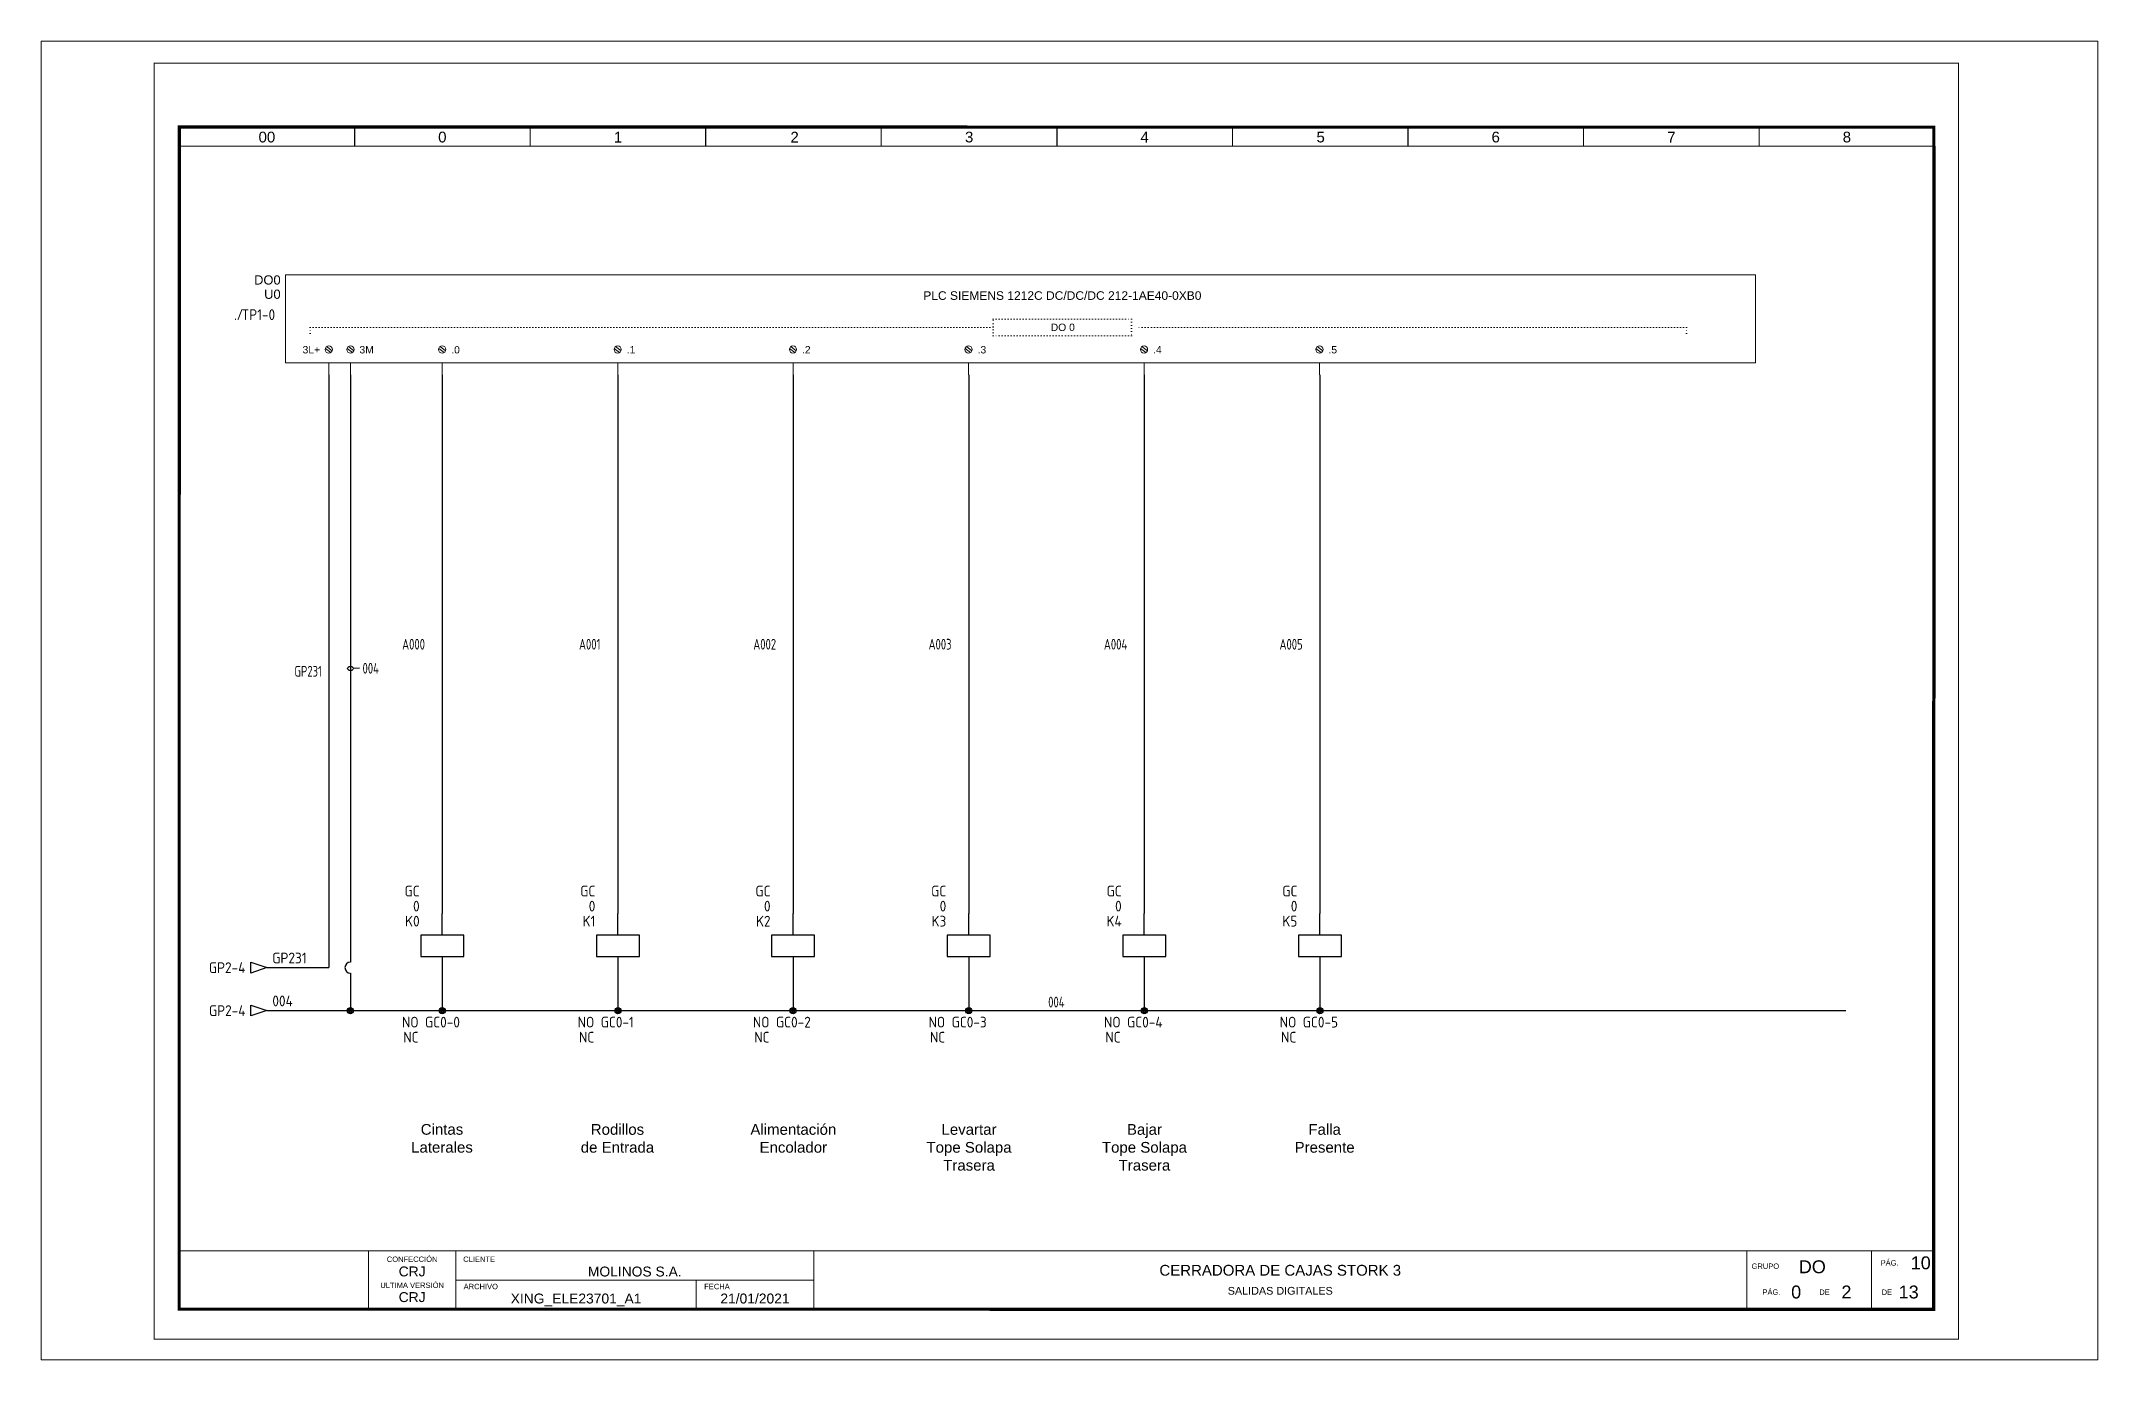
# Paper-space layout 'Layout1' of a CAD drawing. Header units: millimetres. Extents: x -26 to 453, y -5 to 302.
# The model-space entities are those that its viewports show. They can reach past a viewport. Long polylines and large blocks are cut down to what shows.
import ezdxf
from ezdxf.enums import TextEntityAlignment as Align

# ---------------------------------------------------------------- set-up
doc = ezdxf.new("R2010")
doc.units = ezdxf.units.MM
doc.linetypes.add('ACAD_ISO07W100', pattern=[3, 0, -3])
for name, color, linetype in [('BLK_12_THHN', 9, 'Continuous'), ('LOC', 8, 'Continuous'), ('MISC', 7, 'Continuous'), ('RED_15', 1, 'Continuous'), ('SYMS', 7, 'Continuous'), ('TAGS', 150, 'Continuous'), ('WHT_15', 7, 'Continuous'), ('WIREFIXED', 7, 'Continuous'), ('WIRENO', 72, 'Continuous'), ('WIREREF_DEST', 52, 'Continuous'), ('XREF', 7, 'Continuous')]:
    doc.layers.add(name, color=color, linetype=linetype)
doc.layers.add('eProC - L2', color=41, linetype='Continuous', lineweight=20)
doc.styles.get("Standard").update_dxf_attribs({"font": 'arial.ttf'})
doc.styles.add('WD_IEC', font='ISOCP2.shx', dxfattribs={"width": 0.9, "height": 4})
picture_1 = doc.add_image_def('image1.jpg', size_in_pixel=(564, 174))

# ---------------------------------------------------------------- blocks, each defined once
blk = doc.blocks.new('eproc_rotulo_005')
at = {"layer": 'eProC - L2', "color": 0, "lineweight": 5, "const_width": 0.233}
for points in [[(0.12, 297.12), (420.12, 297.12), (420.12, 0.12), (0.12, 0.12), (0.12, 297.12)], [(5.9, 20.72), (414.37, 20.7)], [(49.98, 7.12), (49.98, 20.72)], [(70.35, 7.12), (70.35, 20.72)], [(153.64, 7.04), (153.64, 20.64)], [(70.35, 13.92), (153.64, 13.92)], [(126.3, 7.12), (126.3, 13.92)]]:
    blk.add_lwpolyline(points, dxfattribs=at)
at = {"layer": 'eProC - L2', "color": 0}
blk.add_lwpolyline([(420.12, 0.12), (420.12, 297.12), (0.12, 297.12), (0.12, 0.12), (420.12, 0.12)], dxfattribs=at)
at = {"layer": 'eProC - L2', "color": 0, "lineweight": 40, "const_width": 0.75}
blk.add_lwpolyline([(5.92, 7.13), (414.37, 7.11), (414.4, 282.24), (5.95, 282.27)], close=True, dxfattribs=at)
at = {"layer": 'eProC - L2', "color": 0, "lineweight": 5, "const_width": 0.233}
for points in [[(46.8, 277.83), (5.9, 277.83), (5.9, 282.27), (46.8, 282.27)], [(87.64, 277.83), (46.75, 277.83), (46.75, 282.27), (87.64, 282.27)], [(128.54, 277.83), (87.64, 277.83), (87.64, 282.26), (128.54, 282.26)], [(169.38, 277.83), (128.49, 277.83), (128.49, 282.26), (169.38, 282.26)], [(210.28, 277.82), (169.38, 277.82), (169.38, 282.26), (210.28, 282.26)], [(251.12, 277.82), (210.23, 277.82), (210.23, 282.26), (251.12, 282.26)], [(292.02, 277.82), (251.12, 277.82), (251.12, 282.25), (292.02, 282.25)], [(332.86, 277.82), (291.97, 277.82), (291.97, 282.25), (332.86, 282.25)], [(373.76, 277.83), (332.86, 277.83), (332.86, 282.27), (373.76, 282.27)], [(414.6, 277.83), (373.71, 277.83), (373.71, 282.27), (414.6, 282.27)]]:
    blk.add_lwpolyline(points, close=True, dxfattribs=at)
at = {"layer": 'eProC - L2', "color": 0, "lineweight": 0, "const_width": 0.233}
for points in [[(370.87, 7.1), (370.87, 20.7)], [(399.87, 7.1), (399.87, 20.7)]]:
    blk.add_lwpolyline(points, dxfattribs=at)
at = {"layer": 'eProC - L2', "color": 0, "lineweight": 20, "char_height": 2.5, "attachment_point": 8}
for s, insert in [('{\\fArial|b0|i0|c0|p18;00}', (26.35, 278.66)), ('{\\fArial|b0|i0|c0|p18;0}', (67.19, 278.66)), ('{\\fArial|b0|i0|c0|p18;1}', (108.09, 278.66)), ('{\\fArial|b0|i0|c0|p18;2}', (149.2, 278.66)), ('{\\fArial|b0|i0|c0|p18;3}', (189.83, 278.66)), ('{\\fArial|b0|i0|c0|p18;4}', (230.67, 278.66)), ('{\\fArial|b0|i0|c0|p18;5}', (271.66, 278.66)), ('{\\fArial|b0|i0|c0|p18;6}', (312.41, 278.66)), ('{\\fArial|b0|i0|c0|p18;7}', (353.31, 278.66)), ('{\\fArial|b0|i0|c0|p18;8}', (394.16, 278.66))]:
    blk.add_mtext(s, dxfattribs=dict(at, insert=insert))
at = {"layer": 'eProC - L2', "color": 0, "char_height": 1.2552}
for s, insert, attachment_point in [('{\\fArial|b0|i0|c0|p18;CONFECCIÓN }', (60.16, 18.11), 8), ('{\\fArial|b0|i0|c0|p18;CLIENTE}', (72.05, 18.11), 7), ('{\\fArial|b0|i0|c0|p18;GRUPO}', (371.96, 16.49), 7), ('{\\fArial|b0|i0|c0|p18;PÁG.}', (402.01, 17.26), 7), ('{\\fArial|b0|i0|c0|p18;ULTIMA VERSIÓN}', (60.16, 12.05), 8), ('{\\fArial|b0|i0|c0|p18;ARCHIVO}', (72.15, 11.76), 7), ('{\\fArial|b0|i0|c0|p18;FECHA}', (128.15, 11.76), 7), ('{\\fArial|b0|i0|c0|p18;PÁG.}', (374.51, 10.46), 7), ('{\\fArial|b0|i0|c0|p18;DE}', (387.74, 10.46), 7), ('{\\fArial|b0|i0|c0|p18;DE}', (402.24, 10.46), 7)]:
    blk.add_mtext(s, dxfattribs=dict(at, insert=insert, attachment_point=attachment_point))
at = {"layer": 'eProC - L2', "color": 0}
for tag, p in [('PGRAL', (411.35, 17.92)), ('GR_01', (386.11, 17)), ('PG_01', (382.35, 11.13)), ('PT', (394.05, 11.13)), ('PAGT', (408.55, 11.13))]:
    blk.add_attdef(tag, text='', height=3, dxfattribs=at).set_placement(p, align=Align.MIDDLE_CENTER)
for tag, height, p in [('CONF', 2.31, (60.16, 14.76)), ('CLIENTE', 2.31, (111.99, 14.74)), ('DESC', 2.5, (262.25, 14.94)), ('ULT', 2.31, (60.16, 8.79)), ('ARCH', 2.31, (98.32, 8.46)), ('FECHA', 2.31, (139.97, 8.46)), ('DESC_2', 1.8, (262.25, 10.51))]:
    blk.add_attdef(tag, text='', height=height, dxfattribs=at).set_placement(p, align=Align.CENTER)
at = {"layer": 'eProC - L2', "color": 0, "flags": 9}
blk.add_attdef('WD_TB', (0.12, 0.12), '', height=2.5, dxfattribs=at)
at = {"layer": 'eProC - L2', "color": 0}
image = blk.add_image(picture_1, insert=(5.9, 7.12), size_in_units=(44.08, 13.6), dxfattribs=at)
image.dxf.flags = 7
blk = doc.blocks.new('eProC_B1200_201')
at = {"layer": 'eProC - L2'}
blk.add_lwpolyline([(0, 0), (408.5, 0), (408.5, -257.13), (0, -257.13)], close=True, dxfattribs=at)
for points in [[(366.98, -29.92), (24.81, -29.92)], [(24.81, -50.43), (24.81, -29.92)], [(366.98, -29.92), (366.98, -50.43)], [(35.3, -48.05), (34.06, -47.07)], [(34.36, -46.66), (35.63, -47.66)], [(40.34, -48.05), (39.1, -47.07)], [(39.41, -46.66), (40.67, -47.66)], [(61.71, -48.05), (60.47, -47.07)], [(60.77, -46.66), (62.04, -47.66)], [(102.56, -48.05), (101.32, -47.07)], [(101.62, -46.66), (102.89, -47.66)], [(143.36, -48.05), (142.12, -47.07)], [(142.43, -46.66), (143.69, -47.66)], [(184.24, -48.05), (183, -47.07)], [(183.3, -46.66), (184.56, -47.66)], [(225.09, -48.05), (223.85, -47.07)], [(224.15, -46.66), (225.41, -47.66)], [(265.91, -48.05), (264.67, -47.07)], [(264.98, -46.66), (266.24, -47.66)], [(24.81, -50.43), (366.98, -50.43)], [(34.85, -50.43), (34.85, -53.23)], [(39.9, -50.43), (39.9, -53.23)], [(61.26, -50.43), (61.26, -53.23)], [(102.11, -50.43), (102.11, -53.23)], [(142.94, -50.43), (142.94, -53.23)], [(183.81, -50.43), (183.81, -53.23)], [(224.66, -50.43), (224.66, -53.23)], [(265.49, -50.43), (265.49, -53.23)]]:
    blk.add_lwpolyline(points, dxfattribs=at)
at = {"layer": 'eProC - L2', "linetype": 'ACAD_ISO07W100', "ltscale": 0.2}
for points in [[(30.53, -43.61), (30.53, -42.22), (189.54, -42.22)], [(350.94, -43.61), (350.94, -42.22), (223.17, -42.22)]]:
    blk.add_lwpolyline(points, dxfattribs=at)
blk.add_lwpolyline([(189.54, -40.31), (221.72, -40.31), (221.72, -44.14), (189.54, -44.14)], close=True, dxfattribs=at)
at = {"layer": 'eProC - L2'}
for centre in [(34.85, -47.34), (39.9, -47.34), (61.26, -47.34), (102.11, -47.34), (142.92, -47.34), (183.79, -47.34), (224.64, -47.34), (265.47, -47.34)]:
    blk.add_circle(centre, 0.838, dxfattribs=at)
at = {"layer": 'eProC - L2', "char_height": 1.718}
for s, insert, attachment_point in [('3L+', (32.83, -46.53), 3), ('3M', (42, -46.53), 1), ('.0', (63.37, -46.53), 1), ('.1', (104.22, -46.53), 1), ('.2', (145.02, -46.53), 1), ('.3', (185.9, -46.53), 1), ('.4', (226.75, -46.53), 1), ('.5', (267.57, -46.53), 1)]:
    blk.add_mtext_dynamic_manual_height_columns(s, width=4.6522, gutter_width=10.73, heights=[0], dxfattribs=dict(at, insert=insert, attachment_point=attachment_point))
at = {"layer": 'eProC - L2'}
for tag, p in [('GXX1', (23.65, -32.22)), ('ID1', (23.65, -35.54))]:
    blk.add_attdef(tag, text='', height=2.15, dxfattribs=at).set_placement(p, align=Align.RIGHT)
for tag, height, p in [('DESC1', 2, (205.63, -35.78)), ('BYTE', 1.72, (205.73, -43.03))]:
    blk.add_attdef(tag, text='', height=height, dxfattribs=at).set_placement(p, align=Align.CENTER)
blk = doc.blocks.new('WDDOT')
for radius in [0.72, 0.449, 0.223]:
    blk.add_circle((0, 0), radius)
blk = doc.blocks.new('WD_WNV')
at = {"linetype": 'Continuous', "style": 'WD_IEC', "width": 0.8}
blk.add_attdef('WIRENO', text='', height=2.5, dxfattribs=at).set_placement((-1.6, 0), align=Align.MIDDLE_RIGHT)
at = {"style": 'WD_IEC', "flags": 1}
for tag, p in [('W08USER', (-1, 0.375)), ('W04USER', (-1, 0.875)), ('W05USER', (-1, 0.75)), ('W09USER', (-1, 0.25)), ('W03USER', (-1, 1)), ('W06USER', (-1, 0.625)), ('W07USER', (-1, 0.5)), ('W02USER', (-1, 1.125)), ('W01USER', (-1, 1.25)), ('W10USER', (-1, 0.125))]:
    blk.add_attdef(tag, text='', height=0.08, dxfattribs=at).set_placement(p, align=Align.CENTER)
blk = doc.blocks.new('HA2D1_REF')
at = {"insert": (0.12, 1.25), "char_height": 2.5, "attachment_point": 1, "style": 'WD_IEC'}
blk.add_mtext_dynamic_manual_height_columns('./', width=3.6033, gutter_width=12.5, heights=[0], dxfattribs=at)
at = {"style": 'WD_IEC', "flags": 8}
blk.add_attdef('SIGCODE', (0, 3), '', height=2.5, dxfattribs=at)
at = {"style": 'WD_IEC'}
blk.add_attdef('XREF', text='', height=2.5, dxfattribs=at).set_placement((1.82, 0), align=Align.MIDDLE_LEFT)
blk.add_attdef('DESC1', text='', height=2.5, dxfattribs=at).set_placement((4.5, -4.19), align=Align.MIDDLE_CENTER)
blk = doc.blocks.new('HA1D3')
blk.add_lwpolyline([(0, 0), (-3.75, -1.25), (-3.75, 1.25)], close=True)
at = {"style": 'WD_IEC'}
blk.add_attdef('XREF', text='', height=2.5, dxfattribs=at).set_placement((-5, 0), align=Align.MIDDLE_RIGHT)
at = {"style": 'WD_IEC', "flags": 1}
blk.add_attdef('SIGCODE', text='', height=1, dxfattribs=at).set_placement((-2.5, 1.8), align=Align.RIGHT)
at = {"style": 'WD_IEC'}
for tag, p, height, flags in [('X1TERM01', (0, 0), 0.32, 1), ('WIRENO', (1.25, 1), 2.5, 8)]:
    blk.add_attdef(tag, p, '', height=height, dxfattribs=dict(at, flags=flags))
blk.add_attdef('DESC1', text='', height=2.5, dxfattribs=at).set_placement((1.25, -1), align=Align.TOP_LEFT)
blk = doc.blocks.new('WD_WNH')
at = {"linetype": 'Continuous', "style": 'WD_IEC', "width": 0.8}
blk.add_attdef('WIRENO', text='', height=2.5, dxfattribs=at).set_placement((0, 0.75), align=Align.CENTER)
at = {"style": 'WD_IEC', "flags": 1}
for tag, p in [('W08USER', (0, 0.375)), ('W04USER', (0, 0.875)), ('W05USER', (0, 0.75)), ('W09USER', (0, 0.25)), ('W03USER', (0, 1)), ('W06USER', (0, 0.625)), ('W07USER', (0, 0.5)), ('W02USER', (0, 1.125)), ('W01USER', (0, 1.25)), ('W10USER', (0, 0.125))]:
    blk.add_attdef(tag, text='', height=0.08, dxfattribs=at).set_placement(p, align=Align.CENTER)
blk = doc.blocks.new('VCR1')
for p, q in [((0, 2.5), (0, 7.5)), ((0, -2.5), (0, -7.5))]:
    blk.add_line(p, q)
blk.add_lwpolyline([(-5, 2.5), (-5, -2.5), (5, -2.5), (5, 2.5)], close=True)
at = {"style": 'WD_IEC'}
for tag, p in [('INST', (-5.25, 11.5)), ('LOC', (-5.25, 8)), ('TAG1', (-5.25, 4.5)), ('DESC1', (-5.25, -6.85)), ('DESC2', (-5.25, -10.35)), ('DESC3', (-5.25, -13.85))]:
    blk.add_attdef(tag, text='', height=2.5, dxfattribs=at).set_placement(p, align=Align.RIGHT)
blk.add_attdef('TERM01', text='', height=2, rotation=90, dxfattribs=at).set_placement((-1, 7.5), align=Align.RIGHT)
at = {"style": 'WD_IEC', "flags": 1}
for tag, p, height in [('X2TERM01', (0, 7.5), 0.32), ('X4LINK', (-5, 0), 0.32), ('X1LINK', (5, 0), 0.32), ('ASSYCODE', (1, -4), 1), ('FAMILY', (1, -5.5), 1), ('X8TERM02', (0, -7.5), 0.32), ('CATDESC', (1, -7), 1)]:
    blk.add_attdef(tag, p, '', height=height, dxfattribs=at)
at = {"style": 'WD_IEC', "flags": 9}
for tag, p in [('MFG', (-6, 1)), ('CAT', (-6, -1.5))]:
    blk.add_attdef(tag, text='', height=1.5, dxfattribs=at).set_placement(p, align=Align.RIGHT)
at = {"style": 'WD_IEC'}
blk.add_attdef('TERM02', (-1, -7.5), '', height=2, rotation=90, dxfattribs=at)
at = {"lineweight": 9, "style": 'WD_IEC'}
for tag, p in [('NO', (-5.5, -16.5)), ('NC', (-5.5, -20))]:
    blk.add_attdef(tag, text='', height=2.5, dxfattribs=at).set_placement(p, align=Align.TOP_RIGHT)
for tag, p in [('XREFNO', (-4, -16.5)), ('XREFNC', (-4, -20))]:
    blk.add_attdef(tag, text='', height=2.5, dxfattribs=at).set_placement(p, align=Align.TOP_LEFT)

msp = doc.modelspace()

# ---------------------------------------------------------------- linework, layer by layer
at = {"layer": 'BLK_12_THHN'}
msp.add_line((414.6, 277.83), (414.59, 20.7), dxfattribs=at)
at = {"layer": 'RED_15'}
for p, q in [((40.75, 224.6), (40.75, 86.62)), ((67.16, 224.6), (67.16, 99.19)), ((108.06, 224.6), (108.06, 99.19)), ((148.85, 224.6), (148.85, 99.19)), ((189.75, 224.6), (189.75, 99.19)), ((230.59, 224.6), (230.59, 99.19)), ((271.49, 224.6), (271.49, 99.19)), ((26.35, 86.62), (40.75, 86.62))]:
    msp.add_line(p, q, dxfattribs=at)
at = {"layer": 'WHT_15'}
for p, q in [((45.8, 224.6), (45.8, 87.89)), ((45.8, 85.35), (45.8, 76.62)), ((67.16, 84.19), (67.16, 76.62)), ((108.06, 84.19), (108.06, 76.62)), ((148.85, 84.19), (148.85, 76.62)), ((189.75, 84.19), (189.75, 76.62)), ((230.59, 84.19), (230.59, 76.62)), ((271.49, 84.19), (271.49, 76.62)), ((26.37, 76.62), (393.9, 76.62))]:
    msp.add_line(p, q, dxfattribs=at)
msp.add_arc((45.8, 86.62), 1.27, 90, 270, dxfattribs=at)
at = {"layer": 'WIRENO'}
msp.add_lwpolyline([(47.88, 156.29), (46.59, 156.26), (46.19, 156.65), (45.39, 156.63), (45, 156.23), (45.41, 155.84), (46.2, 155.86), (46.4, 156.06)], dxfattribs=at)

# ---------------------------------------------------------------- block references
ref = msp.add_blockref('eproc_rotulo_005', (0, 0))
ref.add_attrib('PAGT', '13', dxfattribs={"layer": 'eProC - L2', "height": 3}).set_placement((408.55, 11.13), align=Align.MIDDLE_CENTER)
ref.add_attrib('PGRAL', '10', dxfattribs={"layer": 'eProC - L2', "height": 3}).set_placement((411.35, 17.92), align=Align.MIDDLE_CENTER)
ref.add_attrib('PT', '2', dxfattribs={"layer": 'eProC - L2', "height": 3}).set_placement((394.05, 11.13), align=Align.MIDDLE_CENTER)
ref.add_attrib('GR_01', 'DO', dxfattribs={"layer": 'eProC - L2', "height": 3}).set_placement((386.11, 17), align=Align.MIDDLE_CENTER)
ref.add_attrib('PG_01', '0', dxfattribs={"layer": 'eProC - L2', "height": 3}).set_placement((382.35, 11.13), align=Align.MIDDLE_CENTER)
ref.add_attrib('FECHA', '21/01/2021', dxfattribs={"layer": 'eProC - L2', "height": 2.305}).set_placement((139.97, 8.46), align=Align.CENTER)
ref.add_attrib('CLIENTE', 'MOLINOS S.A.', dxfattribs={"layer": 'eProC - L2', "height": 2.3051}).set_placement((111.99, 14.74), align=Align.CENTER)
ref.add_attrib('CONF', 'CRJ', dxfattribs={"layer": 'eProC - L2', "height": 2.305}).set_placement((60.16, 14.76), align=Align.CENTER)
ref.add_attrib('ULT', 'CRJ', dxfattribs={"layer": 'eProC - L2', "height": 2.305}).set_placement((60.16, 8.79), align=Align.CENTER)
ref.add_attrib('DESC', 'CERRADORA DE CAJAS STORK 3', dxfattribs={"layer": 'eProC - L2', "height": 2.5}).set_placement((262.25, 14.94), align=Align.CENTER)
ref.add_attrib('DESC_2', 'SALIDAS DIGITALES', dxfattribs={"layer": 'eProC - L2', "height": 1.8}).set_placement((262.25, 10.51), align=Align.CENTER)
ref.add_attrib('ARCH', 'XING_ELE23701_A1', dxfattribs={"layer": 'eProC - L2', "height": 2.3051}).set_placement((98.32, 8.46), align=Align.CENTER)
at = {"layer": 'RED_15'}
msp.add_blockref('eProC_B1200_201', (5.9, 277.83), dxfattribs=at).add_auto_attribs({'GXX1': 'DO0', 'DESC1': 'PLC SIEMENS 1212C DC/DC/DC 212-1AE40-0XB0', 'BYTE': 'DO 0', 'ID1': 'U0'})
at = {"layer": 'SYMS'}
ref = msp.add_blockref('HA2D1_REF', (18.63, 238.61), dxfattribs=at)
ref.add_attrib('XREF', 'TP1-0', dxfattribs={"layer": 'XREF', "height": 2.5, "style": 'WD_IEC'}).set_placement((20.46, 238.61), align=Align.MIDDLE_LEFT)
ref = msp.add_blockref('VCR1', (67.16, 91.69), dxfattribs=at)
ref.add_attrib('NC', 'NC', dxfattribs={"layer": 'MISC', "lineweight": 9, "height": 2.5, "style": 'WD_IEC'}).set_placement((61.66, 71.69), align=Align.TOP_RIGHT)
ref.add_attrib('XREFNO', 'GC0-0', dxfattribs={"layer": 'XREF', "lineweight": 9, "height": 2.5, "style": 'WD_IEC'}).set_placement((63.16, 75.19), align=Align.TOP_LEFT)
ref.add_attrib('NO', 'NO', dxfattribs={"layer": 'MISC', "lineweight": 9, "height": 2.5, "style": 'WD_IEC'}).set_placement((61.66, 75.19), align=Align.TOP_RIGHT)
ref.add_attrib('LOC', '0', dxfattribs={"layer": 'LOC', "height": 2.5, "style": 'WD_IEC'}).set_placement((61.91, 99.69), align=Align.RIGHT)
ref.add_attrib('INST', 'GC', dxfattribs={"layer": 'LOC', "height": 2.5, "style": 'WD_IEC'}).set_placement((61.91, 103.19), align=Align.RIGHT)
ref.add_attrib('TAG1', 'K0', dxfattribs={"layer": 'TAGS', "height": 2.5, "style": 'WD_IEC'}).set_placement((61.91, 96.19), align=Align.RIGHT)
ref = msp.add_blockref('VCR1', (108.06, 91.69), dxfattribs=at)
ref.add_attrib('NC', 'NC', dxfattribs={"layer": 'MISC', "lineweight": 9, "height": 2.5, "style": 'WD_IEC'}).set_placement((102.56, 71.69), align=Align.TOP_RIGHT)
ref.add_attrib('XREFNO', 'GC0-1', dxfattribs={"layer": 'XREF', "lineweight": 9, "height": 2.5, "style": 'WD_IEC'}).set_placement((104.06, 75.19), align=Align.TOP_LEFT)
ref.add_attrib('NO', 'NO', dxfattribs={"layer": 'MISC', "lineweight": 9, "height": 2.5, "style": 'WD_IEC'}).set_placement((102.56, 75.19), align=Align.TOP_RIGHT)
ref.add_attrib('LOC', '0', dxfattribs={"layer": 'LOC', "height": 2.5, "style": 'WD_IEC'}).set_placement((102.81, 99.69), align=Align.RIGHT)
ref.add_attrib('INST', 'GC', dxfattribs={"layer": 'LOC', "height": 2.5, "style": 'WD_IEC'}).set_placement((102.81, 103.19), align=Align.RIGHT)
ref.add_attrib('TAG1', 'K1', dxfattribs={"layer": 'TAGS', "height": 2.5, "style": 'WD_IEC'}).set_placement((102.81, 96.19), align=Align.RIGHT)
ref = msp.add_blockref('VCR1', (148.85, 91.69), dxfattribs=at)
ref.add_attrib('NC', 'NC', dxfattribs={"layer": 'MISC', "lineweight": 9, "height": 2.5, "style": 'WD_IEC'}).set_placement((143.35, 71.69), align=Align.TOP_RIGHT)
ref.add_attrib('XREFNO', 'GC0-2', dxfattribs={"layer": 'XREF', "lineweight": 9, "height": 2.5, "style": 'WD_IEC'}).set_placement((144.85, 75.19), align=Align.TOP_LEFT)
ref.add_attrib('NO', 'NO', dxfattribs={"layer": 'MISC', "lineweight": 9, "height": 2.5, "style": 'WD_IEC'}).set_placement((143.35, 75.19), align=Align.TOP_RIGHT)
ref.add_attrib('LOC', '0', dxfattribs={"layer": 'LOC', "height": 2.5, "style": 'WD_IEC'}).set_placement((143.6, 99.69), align=Align.RIGHT)
ref.add_attrib('INST', 'GC', dxfattribs={"layer": 'LOC', "height": 2.5, "style": 'WD_IEC'}).set_placement((143.6, 103.19), align=Align.RIGHT)
ref.add_attrib('TAG1', 'K2', dxfattribs={"layer": 'TAGS', "height": 2.5, "style": 'WD_IEC'}).set_placement((143.6, 96.19), align=Align.RIGHT)
ref = msp.add_blockref('VCR1', (189.75, 91.69), dxfattribs=at)
ref.add_attrib('NC', 'NC', dxfattribs={"layer": 'MISC', "lineweight": 9, "height": 2.5, "style": 'WD_IEC'}).set_placement((184.25, 71.69), align=Align.TOP_RIGHT)
ref.add_attrib('XREFNO', 'GC0-3', dxfattribs={"layer": 'XREF', "lineweight": 9, "height": 2.5, "style": 'WD_IEC'}).set_placement((185.75, 75.19), align=Align.TOP_LEFT)
ref.add_attrib('NO', 'NO', dxfattribs={"layer": 'MISC', "lineweight": 9, "height": 2.5, "style": 'WD_IEC'}).set_placement((184.25, 75.19), align=Align.TOP_RIGHT)
ref.add_attrib('LOC', '0', dxfattribs={"layer": 'LOC', "height": 2.5, "style": 'WD_IEC'}).set_placement((184.5, 99.69), align=Align.RIGHT)
ref.add_attrib('INST', 'GC', dxfattribs={"layer": 'LOC', "height": 2.5, "style": 'WD_IEC'}).set_placement((184.5, 103.19), align=Align.RIGHT)
ref.add_attrib('TAG1', 'K3', dxfattribs={"layer": 'TAGS', "height": 2.5, "style": 'WD_IEC'}).set_placement((184.5, 96.19), align=Align.RIGHT)
ref = msp.add_blockref('VCR1', (230.59, 91.69), dxfattribs=at)
ref.add_attrib('NC', 'NC', dxfattribs={"layer": 'MISC', "lineweight": 9, "height": 2.5, "style": 'WD_IEC'}).set_placement((225.09, 71.69), align=Align.TOP_RIGHT)
ref.add_attrib('XREFNO', 'GC0-4', dxfattribs={"layer": 'XREF', "lineweight": 9, "height": 2.5, "style": 'WD_IEC'}).set_placement((226.59, 75.19), align=Align.TOP_LEFT)
ref.add_attrib('NO', 'NO', dxfattribs={"layer": 'MISC', "lineweight": 9, "height": 2.5, "style": 'WD_IEC'}).set_placement((225.09, 75.19), align=Align.TOP_RIGHT)
ref.add_attrib('LOC', '0', dxfattribs={"layer": 'LOC', "height": 2.5, "style": 'WD_IEC'}).set_placement((225.34, 99.69), align=Align.RIGHT)
ref.add_attrib('INST', 'GC', dxfattribs={"layer": 'LOC', "height": 2.5, "style": 'WD_IEC'}).set_placement((225.34, 103.19), align=Align.RIGHT)
ref.add_attrib('TAG1', 'K4', dxfattribs={"layer": 'TAGS', "height": 2.5, "style": 'WD_IEC'}).set_placement((225.34, 96.19), align=Align.RIGHT)
ref = msp.add_blockref('VCR1', (271.49, 91.69), dxfattribs=at)
ref.add_attrib('NC', 'NC', dxfattribs={"layer": 'MISC', "lineweight": 9, "height": 2.5, "style": 'WD_IEC'}).set_placement((265.99, 71.69), align=Align.TOP_RIGHT)
ref.add_attrib('XREFNO', 'GC0-5', dxfattribs={"layer": 'XREF', "lineweight": 9, "height": 2.5, "style": 'WD_IEC'}).set_placement((267.49, 75.19), align=Align.TOP_LEFT)
ref.add_attrib('NO', 'NO', dxfattribs={"layer": 'MISC', "lineweight": 9, "height": 2.5, "style": 'WD_IEC'}).set_placement((265.99, 75.19), align=Align.TOP_RIGHT)
ref.add_attrib('LOC', '0', dxfattribs={"layer": 'LOC', "height": 2.5, "style": 'WD_IEC'}).set_placement((266.24, 99.69), align=Align.RIGHT)
ref.add_attrib('INST', 'GC', dxfattribs={"layer": 'LOC', "height": 2.5, "style": 'WD_IEC'}).set_placement((266.24, 103.19), align=Align.RIGHT)
ref.add_attrib('TAG1', 'K5', dxfattribs={"layer": 'TAGS', "height": 2.5, "style": 'WD_IEC'}).set_placement((266.24, 96.19), align=Align.RIGHT)
ref = msp.add_blockref('HA1D3', (26.35, 86.62), dxfattribs=at)
ref.add_attrib('XREF', 'GP2-4', dxfattribs={"layer": 'XREF', "height": 2.5, "style": 'WD_IEC'}).set_placement((21.35, 86.62), align=Align.MIDDLE_RIGHT)
ref.add_attrib('WIRENO', 'GP231', (27.6, 87.62), dxfattribs={"layer": 'WIREREF_DEST', "height": 2.5, "style": 'WD_IEC', "flags": 8})
ref = msp.add_blockref('HA1D3', (26.37, 76.62), dxfattribs=at)
ref.add_attrib('XREF', 'GP2-4', dxfattribs={"layer": 'XREF', "height": 2.5, "style": 'WD_IEC'}).set_placement((21.37, 76.62), align=Align.MIDDLE_RIGHT)
ref.add_attrib('WIRENO', '004', (27.62, 77.62), dxfattribs={"layer": 'WIREREF_DEST', "height": 2.5, "style": 'WD_IEC', "flags": 8})
for p in [(45.8, 76.62), (67.16, 76.62), (108.06, 76.62), (148.85, 76.62), (189.75, 76.62), (230.59, 76.62), (271.49, 76.62)]:
    msp.add_blockref('WDDOT', p, dxfattribs=at)
at = {"layer": 'WIREFIXED'}
ref = msp.add_blockref('WD_WNV', (64.75, 161.9), dxfattribs=at)
ref.add_attrib('WIRENOF', 'A000', dxfattribs={"linetype": 'Continuous', "height": 2.5, "style": 'WD_IEC', "width": 0.8}).set_placement((63.15, 161.9), align=Align.MIDDLE_RIGHT)
ref = msp.add_blockref('WD_WNV', (105.59, 161.9), dxfattribs=at)
ref.add_attrib('WIRENOF', 'A001', dxfattribs={"linetype": 'Continuous', "height": 2.5, "style": 'WD_IEC', "width": 0.8}).set_placement((103.99, 161.9), align=Align.MIDDLE_RIGHT)
ref = msp.add_blockref('WD_WNV', (146.49, 161.9), dxfattribs=at)
ref.add_attrib('WIRENOF', 'A002', dxfattribs={"linetype": 'Continuous', "height": 2.5, "style": 'WD_IEC', "width": 0.8}).set_placement((144.89, 161.9), align=Align.MIDDLE_RIGHT)
ref = msp.add_blockref('WD_WNV', (187.33, 161.9), dxfattribs=at)
ref.add_attrib('WIRENOF', 'A003', dxfattribs={"linetype": 'Continuous', "height": 2.5, "style": 'WD_IEC', "width": 0.8}).set_placement((185.73, 161.9), align=Align.MIDDLE_RIGHT)
ref = msp.add_blockref('WD_WNV', (228.23, 161.9), dxfattribs=at)
ref.add_attrib('WIRENOF', 'A004', dxfattribs={"linetype": 'Continuous', "height": 2.5, "style": 'WD_IEC', "width": 0.8}).set_placement((226.63, 161.9), align=Align.MIDDLE_RIGHT)
ref = msp.add_blockref('WD_WNV', (269.07, 161.89), dxfattribs=at)
ref.add_attrib('WIRENOF', 'A005', dxfattribs={"linetype": 'Continuous', "height": 2.5, "style": 'WD_IEC', "width": 0.8}).set_placement((267.47, 161.89), align=Align.MIDDLE_RIGHT)
at = {"layer": 'WIRENO'}
ref = msp.add_blockref('WD_WNV', (40.75, 155.61), dxfattribs=at)
ref.add_attrib('WIRENO', 'GP231', dxfattribs={"linetype": 'Continuous', "height": 2.5, "style": 'WD_IEC', "width": 0.8}).set_placement((39.15, 155.61), align=Align.MIDDLE_RIGHT)
ref = msp.add_blockref('WD_WNV', (45.8, 156.25), dxfattribs=at)
ref.add_attrib('WIRENO', '004', dxfattribs={"linetype": 'Continuous', "height": 2.5, "style": 'WD_IEC', "width": 0.8}).set_placement((52.43, 156.3), align=Align.MIDDLE_RIGHT)
ref = msp.add_blockref('WD_WNH', (210.13, 76.62), dxfattribs=at)
ref.add_attrib('WIRENO', '004', dxfattribs={"linetype": 'Continuous', "height": 2.5, "style": 'WD_IEC', "width": 0.8}).set_placement((210.13, 77.37), align=Align.CENTER)

# ---------------------------------------------------------------- texts
at = {"layer": 'TAGS', "char_height": 2.5, "attachment_point": 2}
for s, insert in [('Cintas^JLaterales', (67.11, 50.23)), ('Rodillos ^Jde Entrada', (107.96, 50.22)), ('Alimentación^JEncolador', (148.9, 50.22)), ('Levartar ^JTope Solapa^JTrasera', (189.8, 50.22)), ('Bajar^JTope Solapa^JTrasera', (230.64, 50.22)), ('Falla ^JPresente', (272.58, 50.22))]:
    msp.add_mtext_dynamic_manual_height_columns(s, width=32.7092, gutter_width=12.5, heights=[0], dxfattribs=dict(at, insert=insert))

psp = doc.layouts.get("Layout1")

# ---------------------------------------------------------------- viewports
at = {"layer": '0'}
psp.add_viewport(center=(213.13, 148.76), size=(478.79, 306.9305), view_center_point=(213.19, 148.8), view_height=306.9305, dxfattribs=at)

doc.saveas('drawing.dxf')
